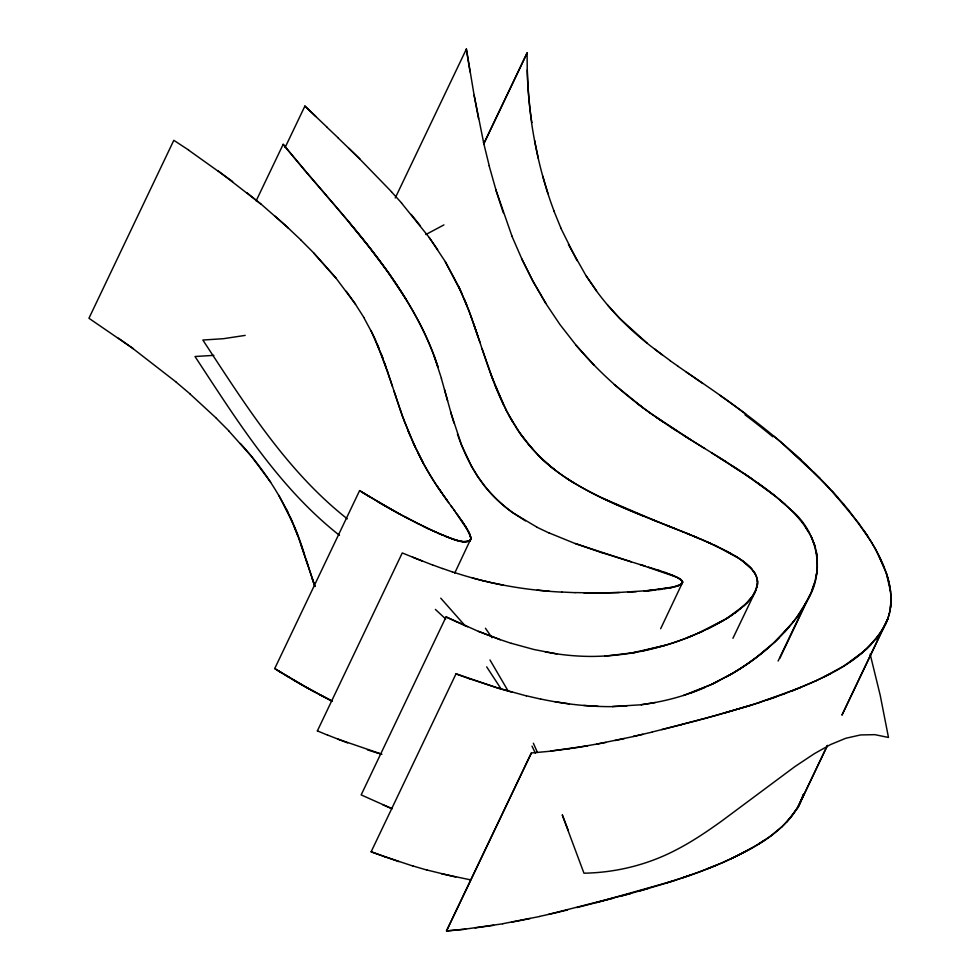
<?xml version="1.0" encoding="UTF-8"?>
<svg xmlns="http://www.w3.org/2000/svg" width="980" height="980" viewBox="0 0 980 980"><rect width="100%" height="100%" fill="white"/><g stroke="black" fill="none" stroke-linecap="round" stroke-linejoin="round"><path stroke-width="1.47" d="M886.52 573.704C890.845 586.444 892.449 600.299 889.448 613.529M863.478 529.972C881.743 556.652 900.399 592.079 885.516 624.432M470.853 538.547L470.804 537.591M779.774 658.389L807.361 600.434C825.932 570.495 817.259 530.682 790.003 509.086M890.514 607.808L891.004 596.918M756.915 587.4C758.434 581.691 757.038 575.505 753.363 570.911M470.743 538.706L470.596 539.821A4.141 3.344 25.5 0 1 469.677 540.985L465.561 541.916M757.491 583.394L755.372 591.467L732.918 638.323M757.467 584.729L757.43 580.785M817.295 567.616C816.168 583.333 809.48 598.229 800.917 611.263M815.617 578.494L816.683 573.043M786.548 822.269L797.855 807.581L803.539 794.18M470.682 539.196L454.671 573.202M723.558 862.106C755.396 847.774 791.411 829.313 803.637 794.204M802.877 797.01L803.723 794.241M889.35 613.492L887.758 619.054L841.942 715.155L887.709 619.042C869.346 660.508 823.788 678.123 784.38 693.816M757.197 586.052C754.98 594.26 749.394 601.083 743.024 606.498M812.249 589.458L814.147 583.97M755.886 590.058L752.922 595.509M256.135 200.888L283.196 144.281C339.729 214.718 409.101 279.337 438.072 367.329A310.072 250.206 25.5 0 0 421.865 327.528C396.949 278.749 361.681 236.45 326.071 195.216M285.119 147.478L304.927 106.036L315.854 116.522M395.246 197.985L466.407 49L474.124 95.281L483.557 142.284M527.191 52.883L483.716 143.913L527.093 52.871L527.24 69.911A547.771 473.34 22.2 0 0 531.699 122.623M332.367 701.3L306.189 687.262L274.731 668.544L359.623 490.564M317.349 730.958L402.266 552.941L422.576 561.197M478.448 631.328L500.315 639.695L478.424 631.402L446.084 616.873L361.167 794.89L392.196 808.77L382.727 804.715M531.368 753.008L446.5 931L465.672 929.138L446.476 930.914L531.356 752.971L550.552 751.195M660.655 628.731L682.57 582.426A2.377 1.923 25.5 0 0 682.595 581.667L680.757 579.462M778.12 661.022L805.095 604.464M827.377 745.462L797.769 807.532L790.75 817.492L781.82 826.826M827.426 745.486L797.855 807.581L800.55 802.326M809.97 594.946L804.286 605.861M755.372 591.467L753.889 594.199M882.735 629.638L885.418 624.383M797.206 616.628L807.361 600.434M882.649 629.589L875.667 639.573M753.02 595.571L747.36 602.406L739.79 609.229M690.63 693.032L711.897 684.334L732.268 673.579A331.938 267.858 25.5 0 0 757.43 656.673C774.176 643.909 789.206 628.805 800.954 611.287M793.188 621.945L797.291 616.69M879.354 634.624L866.736 648.907L850.199 661.77M751.011 598.315L745.952 603.754M683.452 695.469L711.86 684.285L732.207 673.505A331.853 267.785 25.5 0 0 757.369 656.6L774.249 642.427L793.273 621.994M784.245 632.345L788.863 627.176M871.342 644.252L861.567 653.293L844.013 665.849M774.2 642.39L779.357 637.417M679.336 585.207L682.668 582.451A2.242 1.813 25.5 0 0 682.509 581.679L681.051 579.805M744.604 605.187L726.523 618.625L697.846 633.362M781.783 826.789L771.187 835.548M768.81 647.253L763.2 651.994A330.836 266.977 25.5 0 1 725.567 677.327M681.774 583.872L680.622 584.668M741.517 607.931L738.087 610.577M738.161 610.65L734.461 613.284M736.372 612.01L730.59 615.955M771.223 835.585C726.817 866.724 673.64 881.388 622.043 895.842M732.624 614.693L726.499 618.588M759.108 843.755L765.319 839.713M728.642 617.351C687.789 642.035 640.173 655.902 592.398 656.429A217.977 175.898 25.5 0 1 556.787 653.856L545.248 651.908M844.05 665.886L823.457 677.18M425.835 234.539L443.94 224.898M724.428 619.96L708.099 628.707M752.554 847.676L731.215 858.713M830.648 673.591L816.071 680.72M711.835 684.248L718.744 680.867M703.089 631.132L687.103 637.735M792.624 690.79L816.095 680.757M707.695 868.648L723.62 862.192M704.902 687.495C684.591 696.241 663.043 701.864 641.141 704.73L655.326 702.525M677.425 585.93L679.042 585.428M692.591 635.665L687.152 637.821A345.156 278.528 25.5 0 1 664.575 645.477L629.748 653.427M800.623 687.519L759.035 702.599M699.524 871.808L715.755 865.475M678.675 585.575L676.555 586.212M706.923 717.887L750.447 705.429L784.429 693.901M682.705 877.713L699.561 871.845M767.634 699.842L776.099 696.927M691.219 874.87L665.518 883.286M759.071 702.685L724.281 713.097M674.203 880.628L596.526 902.556M750.423 705.38L715.608 715.572L661.843 729.598M675.612 586.493L676.604 586.297M639.401 891.041L648.123 888.529M664.538 645.391L641.324 651.296M675.661 586.579L651.627 590.413L619.385 592.435A664.048 535.864 25.5 0 1 592.704 592.912L575.089 592.582M548.653 914.365L630.728 893.515M698.323 720.19L706.96 717.973M698.36 720.276L681.394 724.612M613.468 898.182L576.963 907.541M681.443 724.698L652.288 731.962M652.337 732.048L633.533 736.409M558 912.221L567.457 909.991M672.452 587.302L680.855 584.472L682.325 583.186L682.313 581.14L677.903 577.686L670.639 574.488M633.545 736.458L642.905 734.314M558.024 912.27L539.404 916.447M596.783 744.114L633.57 736.495M672.488 587.375L664.636 588.747M615.109 740.525L624.321 738.577M502.752 923.711L539.441 916.533M671.312 587.633L644.191 591.038L655.142 590.095M521.066 920.342L530.241 918.517M605.971 742.436L578.457 747.287M511.928 922.107L521.091 920.392M635.53 652.472L604.66 656.171M569.233 748.732L550.515 751.096L587.669 745.841M502.789 923.797L465.635 929.052M569.221 748.696L578.47 747.336M493.614 925.316L475.043 927.913M245.159 335.393L223.416 338.7L202.848 340.036C244.927 403.993 286.344 470.853 347.288 518.837M658.486 589.691L661.659 589.274M213.848 355.36L194.996 356.512C237.062 420.469 278.492 487.33 339.435 535.313M626.845 706.017L612.524 706.543L641.153 704.779M627.996 592.153L636.302 591.687M583.811 592.778L592.692 592.863A664.097 535.901 25.5 0 0 619.397 592.52M540.629 699.01C564.247 704.02 588.38 706.776 612.537 706.641M561.908 592.03L575.101 592.667M457.513 540.421L462.842 541.671L469.604 540.911A4.018 3.246 25.5 0 0 470.376 540.041M583.762 705.429L598.155 706.335M465.047 541.818L463.418 541.671M452.356 571.83C487.709 583.651 524.729 590.23 561.92 592.128M537.187 590.082L549.302 591.246M439.922 534.051C449.379 536.954 459.51 544.219 469.641 540.948L470.78 538.878L470.437 536.305M554.986 701.717L569.368 703.873M462.842 541.585L461.617 541.377M556.799 653.942L533.843 649.483L511.389 643.321M470.106 879.758L441.441 873.744M492.805 582.99L503.389 585.207M460.968 541.34L459.632 541.046M526.321 695.788L540.617 699.095M455.749 877.039L427.194 870.069M482.454 580.577L492.793 583.039M458.236 540.691L458.946 540.874M526.309 695.874L497.901 688.034L469.861 678.834M472.287 577.906L482.442 580.613M497.889 688.083L512.05 692.198M413.021 865.989L427.182 870.154M337.733 739.067L381.698 754.159M377.398 752.959L381.685 754.233M631.194 561.81L575.297 543.606L549.057 532.912M642.856 565.448L602.308 552.806M642.868 565.362L645.612 566.293M640.026 564.541L676.653 577.147M648.331 567.04L650.928 567.935M650.941 567.849L662.798 571.769M497.889 688.119L456.031 673.799L371.126 851.828L398.934 861.616M367.463 749.859L377.386 752.995M413.009 866.063L384.993 856.777M658.327 570.201L660.618 570.948M500.327 639.646L511.376 643.407M602.284 552.892L575.321 543.52M442.47 568.474L452.344 571.916M662.823 571.683L668.813 573.888M664.93 572.406L666.927 573.116M432.572 564.909L442.458 568.559M456.006 673.885L469.849 678.907M371.151 851.755L384.981 856.814M668.838 573.815L673.86 575.885M432.548 564.982L412.519 557.13M347.667 742.926L327.639 735.073M446.66 536.807L444.785 536.072M446.696 536.697A95.501 77.065 25.5 0 0 457.513 540.458A95.967 77.432 25.5 0 1 446.672 536.771L429.51 529.261M717.323 546.595C667.454 523.32 613.431 508.375 566.783 478.461M666.792 525.452L674.632 528.551M650.842 519.02L682.313 531.613M658.854 522.291L602.859 498.318M682.35 531.54L689.822 534.651M686.123 533.059L700.651 539.159M317.385 730.884L327.614 735.147M642.745 515.835C612.01 503.01 580.846 489.767 554.202 469.445A143.999 116.204 25.5 0 1 537.677 454.659M693.522 536.085L697.135 537.579M441.931 534.811L442.899 535.215M440.939 534.394L438.918 533.61M700.688 539.074L704.142 540.642M704.167 540.568L723.424 549.523L736.899 556.971M437.901 533.169L438.942 533.537M437.925 533.096L418.411 523.847M707.585 542.062L710.929 543.545M434.838 531.711L435.88 532.189M456.827 621.896L467.595 626.771M432.695 530.829L433.748 531.319M430.551 529.837L431.629 530.339M714.187 545.027L739.251 558.477M446.047 616.947L456.79 621.982M429.473 529.335L422.907 526.089M536.758 527.142L549.021 532.985M428.395 528.82L400.085 514.341L362.882 492.72M418.374 523.92L400.097 514.304A627.58 506.44 25.5 0 1 378.096 501.919M332.404 701.227L315.205 692.284A627.58 506.44 25.5 0 1 293.216 679.875L278.002 670.675M332.22 701.166L319.786 694.747M404.703 516.73L409.285 519.155M675.33 576.485L679.912 578.911M726.303 551.054L731.791 554.031M457.452 434.079C463.871 452.576 472.36 470.535 484.549 485.97A122.145 98.564 25.5 0 0 513.03 512.92L536.795 527.068M677.866 577.759L680.304 579.229M285.29 675.061L289.198 677.401M370.171 497.105L359.599 490.6L378.145 501.858A627.47 506.341 25.5 0 0 400.122 514.267M281.566 672.782L274.706 668.581M711.517 452.821L725.298 461.372M785.335 504.59C745.939 470.339 698.789 446.929 656.122 417.211M683.599 435.316L704.596 448.448M718.426 457.133L751.464 478.583M690.606 439.702L649.471 412.555M731.999 465.733L738.626 470.02M669.769 426.288L676.69 430.784M525.415 520.87L513.091 512.859A122.059 98.49 25.5 0 1 484.622 485.933L477.493 476.145M573.496 482.65C550.638 468.832 530.584 450.237 516.215 427.635M188.589 150.001L173.815 140.312L88.947 318.267L133.194 348.635L118.409 338.174M734.4 555.501C744.212 561.846 756.352 569.184 757.614 582.096M739.202 558.551L743.6 561.528M745.143 474.271L774.947 495.868M686.208 372.045C728.704 400.538 770.464 430.538 807.471 466.015M694.44 377.729L702.77 383.462M188.528 150.075L232.677 181.57M694.489 377.655L678.123 366.385M576.105 345.327C601.144 374.85 630.642 400.416 662.909 421.768M719.736 395.21L728.373 401.249M670.161 360.726L678.172 366.324M728.336 401.273L745.719 413.977M757.638 482.883C773.869 494.496 789.856 506.917 802.277 522.671M741.431 560.07L752.015 569.356M662.419 354.956L654.763 349.211L670.222 360.652M636.608 403.025L649.495 412.519M218.013 170.753L261.256 204.281L288.451 228.107L275 216.127M133.133 348.696L176.375 382.237M643.003 407.778L614.35 384.613M654.787 349.186C632.725 332.661 612.843 313.196 596.477 290.974M247.046 192.839L261.195 204.342M647.339 343.319L619.556 318.28M745.511 563.12L750.607 567.788L755.372 574.145M773.612 436.039L780.582 441.796M176.314 382.286L190.194 394.021M780.521 441.858L820.223 478.559M780.252 500.241L790.076 509.037M435.377 609.413L445.68 618.968M190.12 394.07L216.458 418.325M794.143 453.789L800.832 459.89M288.389 228.168L301.338 240.382M326.867 127.045L304.854 106.097M326.793 127.094L337.892 137.604M337.83 137.666L359.819 158.956L348.831 148.286M807.398 466.064L826.361 484.916M359.746 159.005L391.522 191.762M301.264 240.431L313.649 252.852L336.226 278.308M216.396 418.374L228.769 430.796M813.878 472.287L838.12 497.718M313.576 252.901L336.152 278.345L355.556 304.278L346.259 291.281M228.695 430.845L251.346 456.251L270.688 482.221M826.324 484.941L843.694 504.161M440.743 598.168L465.108 625.742M607.588 305.037L619.593 318.255M832.265 491.348L858.995 523.504M594.235 365.344L576.142 345.303L559.948 324.539L545.578 303.126M391.449 191.798L401.567 202.958M528.306 444.148L537.714 454.634A143.913 116.13 25.5 0 0 554.251 469.383M532.899 449.428L519.976 433.246L509.355 416.145M304.327 169.81L326.144 195.167M401.494 203.007L429.35 237.638L445.386 261.783M240.345 443.487C269.549 475.398 292.261 513.226 304.511 554.79M283.11 144.329L304.413 169.773M843.609 504.198L849.035 510.605M347.741 220.721L368.737 246.519L388.484 272.795L406.369 299.733M411.184 214.375L420.457 225.927M848.999 510.629L867.851 536.33M451.216 506.231L452.613 507.983M802.351 522.622L808.647 531.981M445.937 498.979L455.173 511.499M520.062 433.209L524.067 438.721M453.863 509.772L468.367 531.209M448.668 502.593L436.823 485.81A312.706 252.338 25.5 0 1 423.201 463.099L412.555 441.466M447.346 500.768L443.327 495.329M456.349 513.263L457.66 514.929M457.587 514.966L458.861 516.607M458.775 516.644L460.024 518.249M444.712 497.117L436.909 485.774M459.951 518.285L461.163 519.853M486.705 666.902L501.123 688.952M442.127 493.455L440.853 491.642A313.526 253.012 25.5 0 1 420.334 457.574L417.652 452.135M429.277 237.675L437.619 249.618M461.078 519.89L462.781 522.205M858.946 523.528L871.82 542.7M485.431 628.229L491.985 637.723M586.359 276.103L596.551 290.938L586.273 276.139L568.424 244.559M461.629 520.686L463.295 522.965M463.209 523.002L464.287 524.459M463.712 523.749L464.765 525.194A115.665 93.333 25.5 0 1 466.1 527.313L470.645 536.746M490 659.993L507.897 690.618M355.483 304.315L363.825 317.398M516.301 427.599C494.471 394.034 484.904 354.76 471.38 317.545M471.368 466.015L477.53 476.133M805.695 527.277L811.269 536.709L815.176 546.423M871.735 542.736L875.483 549.033M545.664 303.089L532.936 281.125L521.63 258.708M545.627 303.114L532.851 281.15L521.727 258.683L511.793 235.874M512.76 421.902L506.231 410.289M467.595 529.996L466.015 527.338A115.64 93.321 25.5 0 0 464.679 525.219M363.739 317.422L373.282 335.148M278.859 495.378L292.444 522.279M467.938 530.621L468.82 532.115M577.012 260.619L560.756 227.985M423.299 463.062L415.03 446.77L404.127 420.775M468.428 531.54L468.967 532.397M461.605 292.971L445.349 261.795L458.885 286.932L466.799 305.16M471.405 466.002L461.507 444.932L450.629 411.943L453.985 423.054M875.434 549.045L884.23 567.653M495.402 386.181L506.317 410.265M286.074 508.547L288.316 513.116M531.993 746.111L535.423 753.289M370.991 330.579L382.911 358.141M878.692 555.317L886.471 573.704L890.489 591.283M469.151 532.998L469.738 534.076M503.377 404.336L490.662 373.858M373.196 335.16L375.401 339.717M415.079 446.757L408.109 431.016M458.885 286.932L469.187 311.334L480.065 342.571M533.365 743.232L537.481 752.542M469.408 533.549L469.959 534.602M375.365 339.729L387.823 372.13M290.484 517.685L297.981 536.097L307.573 564.309M377.325 344.323L379.236 348.917M410.363 436.198L402.315 415.728L390.849 381.588M553.921 210.982L560.854 227.96M562.287 815.127L583.957 873.192C616.285 872.641 648.454 864.605 677.045 849.415A99.764 31.924 -37 0 0 689.883 842.249L691.365 841.355A120.993 38.71 -37 0 0 701.937 834.691L706.531 831.64A199.357 63.786 -37 0 0 722.615 820.37L794.915 766.581L814.27 753.73L830.513 744.58L845.74 738.283L860.514 734.951L874.858 734.657L888.48 737.462L880.199 695.236L870.154 654.138M811.269 536.709L815.127 546.423L817.198 556.897L817.345 567.628M464.263 299.035L469.138 311.334M294.355 526.873L297.932 536.097M469.861 534.615L470.706 537.591M568.4 830.709L562.373 814.944M381.061 353.523L392.441 386.353M511.879 235.862L495.684 189.361L503.279 212.721M493.05 380.032L482.099 348.856M469.089 311.346L471.478 317.532M402.266 415.728L404.213 420.763M400.502 410.73L402.363 415.716M384.503 362.796L386.132 367.451M314.96 586.567L312.265 578.812M554.006 210.97C543.251 182.476 536.011 152.733 531.552 122.623M473.597 323.78L477.873 336.299M398.787 405.781L400.587 410.718M314.862 586.187L301.252 545.407M434.25 356.377L441.441 378.415M470.143 535.362L470.376 536.085M314.004 583.713L306.066 559.531M387.725 372.143L389.391 376.847M395.577 395.994L398.836 405.769M389.293 376.859L390.947 381.575M393.96 391.155L395.626 395.981M542.736 176.057L547.979 193.636M441.355 378.415L450.727 411.943M489.155 165.853L495.782 189.361M444.491 389.575L447.591 400.759M483.459 142.284L489.253 165.853M534.59 140.459L538.277 158.307M474.124 95.281L478.559 118.727M466.309 49L470.069 72.006M816.365 551.63L817.149 556.897M744.971 414.797A627.041 518.628 24 0 1 772.828 436.798M531.748 122.623A547.685 473.267 22.2 0 1 527.313 69.911M315.241 692.211A627.47 506.341 25.5 0 1 293.265 679.802"/></g></svg>
